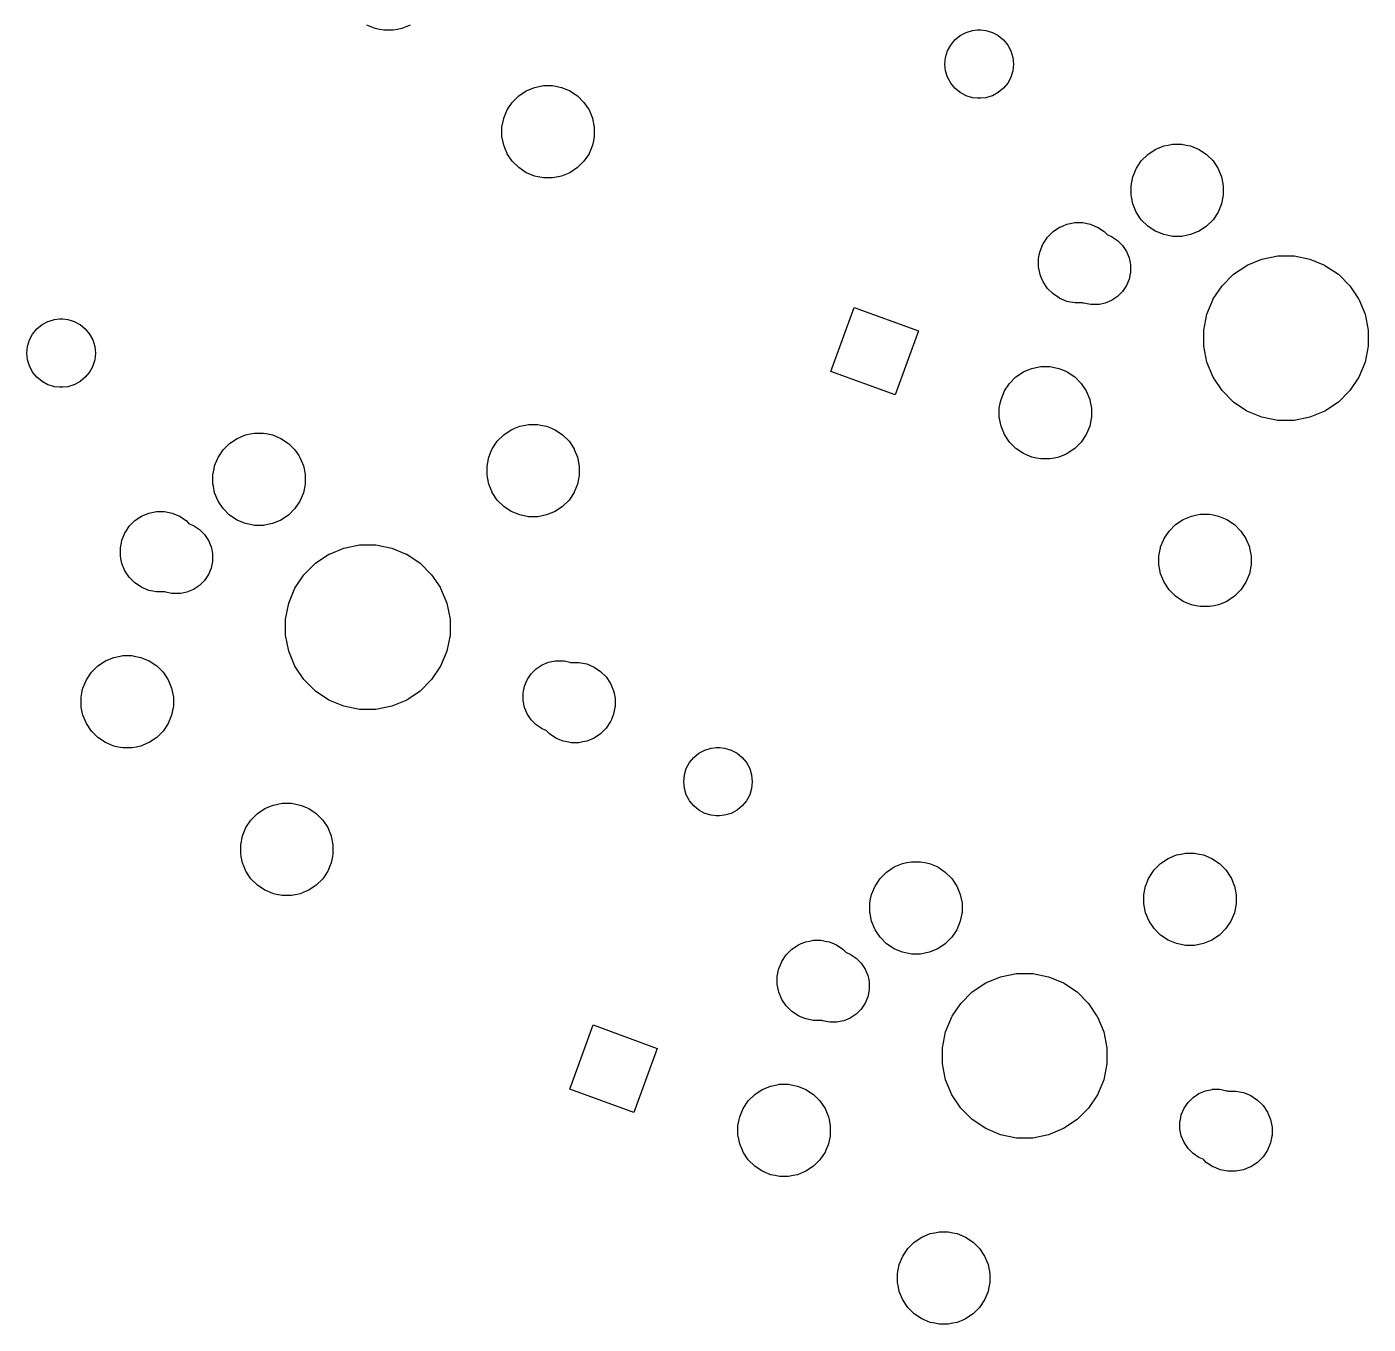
# Model space of a CAD drawing. Extents: x 74 to 361, y -185 to -87.
# Drawn here: x 150.91 to 184.36, y -177.22 to -144.86 of the extents above; entities that cross this region are included whole.
import ezdxf

# ---------------------------------------------------------------- set-up
doc = ezdxf.new("R2010")
doc.units = 0
doc.header["$MEASUREMENT"] = 0
doc.layers.add('BLACK', color=7, linetype='CONTINUOUS')

msp = doc.modelspace()

# ---------------------------------------------------------------- linework, layer by layer
at = {"layer": 'BLACK', "linetype": 'CONTINUOUS'}
for p, q in [((159.592, -144.901), (159.386, -144.815)), ((160.469, -144.815), (160.263, -144.901)), ((159.703, -144.923), (159.592, -144.901)), ((159.814, -144.945), (159.703, -144.923)), ((160.041, -144.945), (159.814, -144.945)), ((160.152, -144.923), (160.041, -144.945)), ((160.263, -144.901), (160.152, -144.923)), ((174.054, -145.183), (174.184, -145.077)), ((174.184, -145.077), (174.199, -145.068)), ((174.199, -145.068), (174.332, -144.998)), ((174.332, -144.998), (174.492, -144.949)), ((174.492, -144.949), (174.617, -144.937)), ((174.617, -144.937), (174.701, -144.937)), ((174.701, -144.937), (174.826, -144.949)), ((174.826, -144.949), (174.986, -144.998)), ((174.986, -144.998), (175.119, -145.068)), ((175.119, -145.068), (175.134, -145.077)), ((175.134, -145.077), (175.264, -145.183)), ((173.82, -145.621), (173.869, -145.46)), ((173.869, -145.46), (173.948, -145.312)), ((173.948, -145.312), (174.054, -145.183)), ((173.948, -145.312), (173.948, -145.312)), ((175.264, -145.183), (175.37, -145.312)), ((175.37, -145.312), (175.37, -145.312)), ((175.37, -145.312), (175.449, -145.46)), ((175.449, -145.46), (175.498, -145.621)), ((173.804, -145.788), (173.82, -145.621)), ((173.82, -145.954), (173.804, -145.788)), ((175.498, -145.621), (175.514, -145.788)), ((175.514, -145.788), (175.498, -145.954)), ((173.869, -146.115), (173.82, -145.954)), ((173.9, -146.172), (173.869, -146.115)), ((173.948, -146.263), (173.9, -146.172)), ((175.418, -146.172), (175.37, -146.263)), ((175.449, -146.115), (175.418, -146.172)), ((175.498, -145.954), (175.449, -146.115)), ((163.174, -146.583), (163.363, -146.457)), ((163.363, -146.457), (163.404, -146.44)), ((163.404, -146.44), (163.424, -146.432)), ((163.424, -146.432), (163.572, -146.371)), ((163.572, -146.371), (163.683, -146.348)), ((163.683, -146.348), (163.794, -146.326)), ((163.794, -146.326), (164.021, -146.326)), ((164.021, -146.326), (164.132, -146.348)), ((164.132, -146.348), (164.244, -146.371)), ((164.244, -146.371), (164.392, -146.432)), ((164.392, -146.432), (164.412, -146.44)), ((164.412, -146.44), (164.453, -146.457)), ((164.453, -146.457), (164.642, -146.583)), ((174.054, -146.392), (173.948, -146.263)), ((174.184, -146.499), (174.054, -146.392)), ((174.332, -146.578), (174.184, -146.499)), ((174.184, -146.499), (174.184, -146.499)), ((175.134, -146.499), (174.986, -146.578)), ((175.264, -146.392), (175.134, -146.499)), ((175.134, -146.499), (175.134, -146.499)), ((175.37, -146.263), (175.264, -146.392)), ((162.888, -146.932), (163.014, -146.744)), ((163.014, -146.744), (163.174, -146.583)), ((164.642, -146.583), (164.802, -146.744)), ((164.802, -146.744), (164.928, -146.932)), ((174.334, -146.578), (174.332, -146.578)), ((174.332, -146.578), (174.332, -146.578)), ((174.492, -146.626), (174.334, -146.578)), ((174.617, -146.639), (174.492, -146.626)), ((174.701, -146.639), (174.617, -146.639)), ((174.826, -146.626), (174.701, -146.639)), ((174.984, -146.578), (174.826, -146.626)), ((174.986, -146.578), (174.984, -146.578)), ((174.986, -146.578), (174.986, -146.578)), ((162.757, -147.364), (162.801, -147.142)), ((162.801, -147.142), (162.802, -147.14)), ((162.802, -147.14), (162.888, -146.932)), ((164.928, -146.932), (165.014, -147.14)), ((165.014, -147.14), (165.015, -147.142)), ((165.015, -147.142), (165.059, -147.364)), ((162.757, -147.591), (162.757, -147.364)), ((165.059, -147.364), (165.059, -147.591)), ((162.779, -147.701), (162.757, -147.591)), ((162.801, -147.813), (162.779, -147.701)), ((162.844, -147.916), (162.801, -147.813)), ((165.015, -147.813), (164.972, -147.916)), ((165.037, -147.701), (165.015, -147.813)), ((165.059, -147.591), (165.037, -147.701)), ((179.05, -147.916), (179.259, -147.829)), ((179.259, -147.829), (179.371, -147.807)), ((179.371, -147.807), (179.482, -147.785)), ((179.482, -147.785), (179.708, -147.785)), ((179.708, -147.785), (179.82, -147.807)), ((179.82, -147.807), (179.931, -147.829)), ((179.931, -147.829), (180.14, -147.916)), ((162.886, -148.017), (162.844, -147.916)), ((162.888, -148.023), (162.886, -148.017)), ((163.014, -148.211), (162.888, -148.023)), ((164.928, -148.023), (164.802, -148.211)), ((164.93, -148.017), (164.928, -148.023)), ((164.972, -147.916), (164.93, -148.017)), ((178.701, -148.202), (178.861, -148.042)), ((178.861, -148.042), (179.05, -147.916)), ((180.14, -147.916), (180.329, -148.042)), ((180.329, -148.042), (180.489, -148.202)), ((163.174, -148.371), (163.014, -148.211)), ((163.363, -148.497), (163.174, -148.371)), ((163.367, -148.499), (163.363, -148.497)), ((163.363, -148.497), (163.363, -148.497)), ((163.363, -148.497), (163.363, -148.497)), ((163.572, -148.584), (163.367, -148.499)), ((164.448, -148.499), (164.244, -148.584)), ((164.453, -148.497), (164.448, -148.499)), ((164.642, -148.371), (164.453, -148.497)), ((164.453, -148.497), (164.453, -148.497)), ((164.453, -148.497), (164.453, -148.497)), ((164.802, -148.211), (164.642, -148.371)), ((178.488, -148.6), (178.554, -148.441)), ((178.554, -148.441), (178.575, -148.39)), ((178.575, -148.39), (178.579, -148.385)), ((178.579, -148.385), (178.701, -148.202)), ((180.489, -148.202), (180.611, -148.385)), ((180.611, -148.385), (180.615, -148.39)), ((180.615, -148.39), (180.636, -148.441)), ((180.636, -148.441), (180.702, -148.6)), ((163.659, -148.601), (163.572, -148.584)), ((163.794, -148.628), (163.659, -148.601)), ((164.021, -148.628), (163.794, -148.628)), ((164.157, -148.601), (164.021, -148.628)), ((164.244, -148.584), (164.157, -148.601)), ((178.444, -148.822), (178.48, -148.64)), ((178.444, -149.049), (178.444, -148.822)), ((178.48, -148.64), (178.488, -148.6)), ((180.702, -148.6), (180.71, -148.64)), ((180.71, -148.64), (180.746, -148.822)), ((180.746, -148.822), (180.746, -149.049)), ((178.454, -149.1), (178.444, -149.049)), ((178.488, -149.271), (178.454, -149.1)), ((180.736, -149.1), (180.702, -149.271)), ((180.746, -149.049), (180.736, -149.1)), ((178.575, -149.481), (178.488, -149.271)), ((178.701, -149.669), (178.575, -149.481)), ((180.615, -149.481), (180.489, -149.669)), ((180.702, -149.271), (180.615, -149.481)), ((176.664, -149.857), (176.677, -149.852)), ((176.677, -149.852), (176.736, -149.827)), ((176.736, -149.827), (176.846, -149.782)), ((176.846, -149.782), (177.04, -149.743)), ((177.04, -149.743), (177.237, -149.743)), ((177.237, -149.743), (177.43, -149.782)), ((177.43, -149.782), (177.54, -149.827)), ((177.54, -149.827), (177.599, -149.852)), ((177.599, -149.852), (177.612, -149.857)), ((178.861, -149.83), (178.701, -149.669)), ((179.05, -149.956), (178.861, -149.83)), ((180.329, -149.83), (180.14, -149.956)), ((180.489, -149.669), (180.329, -149.83)), ((176.251, -150.27), (176.361, -150.106)), ((176.361, -150.106), (176.5, -149.967)), ((176.5, -149.967), (176.664, -149.857)), ((177.612, -149.857), (177.776, -149.967)), ((177.776, -149.967), (177.839, -150.029)), ((177.839, -150.029), (177.858, -150.045)), ((177.858, -150.045), (177.879, -150.056)), ((177.879, -150.056), (177.96, -150.09)), ((177.96, -150.09), (178.107, -150.188)), ((178.107, -150.188), (178.233, -150.314)), ((179.072, -149.965), (179.05, -149.956)), ((179.05, -149.956), (179.05, -149.956)), ((179.05, -149.956), (179.05, -149.956)), ((179.259, -150.042), (179.072, -149.965)), ((179.339, -150.058), (179.259, -150.042)), ((179.482, -150.087), (179.339, -150.058)), ((179.708, -150.087), (179.482, -150.087)), ((179.851, -150.058), (179.708, -150.087)), ((179.931, -150.042), (179.851, -150.058)), ((180.119, -149.965), (179.931, -150.042)), ((180.14, -149.956), (180.119, -149.965)), ((180.14, -149.956), (180.14, -149.956)), ((180.14, -149.956), (180.14, -149.956)), ((176.157, -150.546), (176.176, -150.452)), ((176.176, -150.452), (176.248, -150.278)), ((176.248, -150.278), (176.251, -150.27)), ((176.251, -150.27), (176.251, -150.27)), ((178.233, -150.314), (178.331, -150.461)), ((178.331, -150.461), (178.399, -150.625)), ((176.137, -150.646), (176.157, -150.546)), ((176.137, -150.843), (176.137, -150.646)), ((176.145, -150.883), (176.137, -150.843)), ((178.399, -150.625), (178.424, -150.748)), ((178.424, -150.748), (178.434, -150.798)), ((178.434, -150.798), (178.434, -150.799)), ((178.434, -150.799), (178.434, -150.977)), ((180.999, -151.032), (181.335, -150.808)), ((181.335, -150.808), (181.344, -150.804)), ((181.344, -150.804), (181.708, -150.653)), ((181.708, -150.653), (182.105, -150.575)), ((182.105, -150.575), (182.509, -150.575)), ((182.509, -150.575), (182.905, -150.653)), ((182.905, -150.653), (183.269, -150.804)), ((183.269, -150.804), (183.278, -150.808)), ((183.278, -150.808), (183.614, -151.032)), ((176.176, -151.036), (176.145, -150.883)), ((176.196, -151.086), (176.176, -151.036)), ((176.251, -151.218), (176.196, -151.086)), ((178.399, -151.151), (178.331, -151.315)), ((178.434, -150.977), (178.399, -151.151)), ((180.713, -151.318), (180.999, -151.032)), ((183.614, -151.032), (183.9, -151.318)), ((176.251, -151.219), (176.251, -151.218)), ((176.361, -151.383), (176.251, -151.219)), ((176.5, -151.522), (176.361, -151.383)), ((176.664, -151.631), (176.5, -151.522)), ((178.233, -151.462), (178.107, -151.588)), ((178.331, -151.315), (178.233, -151.462)), ((180.496, -151.644), (180.713, -151.318)), ((183.9, -151.318), (184.118, -151.644)), ((170.962, -153.457), (171.544, -151.857)), ((171.544, -151.857), (173.144, -152.439)), ((176.669, -151.633), (176.664, -151.631)), ((176.664, -151.631), (176.664, -151.631)), ((176.664, -151.631), (176.664, -151.631)), ((176.846, -151.707), (176.669, -151.633)), ((176.889, -151.715), (176.846, -151.707)), ((177.04, -151.745), (176.889, -151.715)), ((177.224, -151.745), (177.04, -151.745)), ((177.248, -151.748), (177.224, -151.745)), ((177.269, -151.754), (177.248, -151.748)), ((177.27, -151.754), (177.269, -151.754)), ((177.396, -151.78), (177.27, -151.754)), ((177.27, -151.754), (177.27, -151.754)), ((177.444, -151.789), (177.396, -151.78)), ((177.622, -151.789), (177.444, -151.789)), ((177.66, -151.781), (177.622, -151.789)), ((177.796, -151.754), (177.66, -151.781)), ((177.96, -151.687), (177.796, -151.754)), ((178.107, -151.588), (177.96, -151.687)), ((180.334, -152.027), (180.489, -151.654)), ((180.489, -151.654), (180.496, -151.644)), ((184.118, -151.644), (184.124, -151.654)), ((184.124, -151.654), (184.279, -152.027)), ((151.437, -152.206), (151.487, -152.191)), ((151.487, -152.191), (151.596, -152.158)), ((151.596, -152.158), (151.721, -152.145)), ((151.721, -152.145), (151.805, -152.145)), ((151.805, -152.145), (151.93, -152.158)), ((151.93, -152.158), (152.039, -152.191)), ((152.039, -152.191), (152.089, -152.206)), ((180.256, -152.424), (180.334, -152.027)), ((184.279, -152.027), (184.358, -152.424)), ((150.973, -152.669), (151.051, -152.523)), ((151.051, -152.523), (151.052, -152.521)), ((151.052, -152.521), (151.158, -152.392)), ((151.158, -152.392), (151.288, -152.285)), ((151.288, -152.285), (151.309, -152.274)), ((151.309, -152.274), (151.436, -152.206)), ((151.436, -152.206), (151.437, -152.206)), ((152.089, -152.206), (152.09, -152.206)), ((152.09, -152.206), (152.216, -152.274)), ((152.216, -152.274), (152.238, -152.285)), ((152.238, -152.285), (152.367, -152.392)), ((152.367, -152.392), (152.474, -152.521)), ((152.474, -152.521), (152.475, -152.523)), ((152.475, -152.523), (152.553, -152.669)), ((173.144, -152.439), (172.562, -154.039)), ((180.256, -152.828), (180.256, -152.424)), ((184.358, -152.424), (184.358, -152.828)), ((150.908, -152.996), (150.924, -152.829)), ((150.924, -152.829), (150.973, -152.669)), ((152.553, -152.669), (152.601, -152.829)), ((152.601, -152.829), (152.618, -152.996)), ((180.334, -153.224), (180.256, -152.828)), ((184.358, -152.828), (184.279, -153.224)), ((150.924, -153.163), (150.908, -152.996)), ((150.964, -153.294), (150.924, -153.163)), ((152.601, -153.163), (152.562, -153.294)), ((152.618, -152.996), (152.601, -153.163)), ((150.971, -153.318), (150.964, -153.294)), ((150.973, -153.324), (150.971, -153.318)), ((151.021, -153.414), (150.973, -153.324)), ((151.052, -153.471), (151.021, -153.414)), ((151.158, -153.601), (151.052, -153.471)), ((152.474, -153.471), (152.367, -153.601)), ((152.504, -153.414), (152.474, -153.471)), ((152.553, -153.324), (152.504, -153.414)), ((152.554, -153.318), (152.553, -153.324)), ((152.562, -153.294), (152.554, -153.318)), ((172.562, -154.039), (170.962, -153.457)), ((175.575, -153.592), (175.763, -153.466)), ((175.763, -153.466), (175.778, -153.46)), ((175.778, -153.46), (175.883, -153.417)), ((175.883, -153.417), (175.973, -153.379)), ((175.973, -153.379), (176.152, -153.344)), ((176.152, -153.344), (176.195, -153.335)), ((176.195, -153.335), (176.422, -153.335)), ((176.422, -153.335), (176.464, -153.344)), ((176.464, -153.344), (176.644, -153.379)), ((176.644, -153.379), (176.734, -153.417)), ((176.734, -153.417), (176.839, -153.46)), ((176.839, -153.46), (176.854, -153.466)), ((176.854, -153.466), (177.042, -153.592)), ((180.489, -153.597), (180.334, -153.224)), ((184.279, -153.224), (184.124, -153.597)), ((151.288, -153.707), (151.158, -153.601)), ((151.436, -153.786), (151.288, -153.707)), ((151.288, -153.707), (151.288, -153.707)), ((151.443, -153.789), (151.436, -153.786)), ((151.436, -153.786), (151.436, -153.786)), ((151.596, -153.835), (151.443, -153.789)), ((151.721, -153.847), (151.596, -153.835)), ((151.805, -153.847), (151.721, -153.847)), ((151.93, -153.835), (151.805, -153.847)), ((152.082, -153.789), (151.93, -153.835)), ((152.09, -153.786), (152.082, -153.789)), ((152.238, -153.707), (152.09, -153.786)), ((152.09, -153.786), (152.09, -153.786)), ((152.367, -153.601), (152.238, -153.707)), ((152.238, -153.707), (152.238, -153.707)), ((175.288, -153.941), (175.414, -153.753)), ((175.414, -153.753), (175.575, -153.592)), ((177.042, -153.592), (177.203, -153.753)), ((177.203, -153.753), (177.328, -153.941)), ((180.713, -153.933), (180.489, -153.597)), ((180.489, -153.597), (180.489, -153.597)), ((184.124, -153.597), (183.9, -153.933)), ((184.124, -153.597), (184.124, -153.597)), ((175.189, -154.217), (175.202, -154.151)), ((175.202, -154.151), (175.288, -153.941)), ((177.328, -153.941), (177.415, -154.151)), ((177.415, -154.151), (177.428, -154.217)), ((180.999, -154.219), (180.713, -153.933)), ((183.9, -153.933), (183.614, -154.219)), ((175.157, -154.373), (175.189, -154.217)), ((175.157, -154.6), (175.157, -154.373)), ((177.428, -154.217), (177.459, -154.373)), ((177.459, -154.373), (177.459, -154.6)), ((181.335, -154.443), (180.999, -154.219)), ((181.708, -154.598), (181.335, -154.443)), ((181.335, -154.443), (181.335, -154.443)), ((181.335, -154.443), (181.335, -154.443)), ((183.278, -154.443), (182.905, -154.598)), ((183.614, -154.219), (183.278, -154.443)), ((183.278, -154.443), (183.278, -154.443)), ((183.278, -154.443), (183.278, -154.443)), ((163.075, -154.874), (163.199, -154.823)), ((163.199, -154.823), (163.345, -154.793)), ((163.345, -154.793), (163.421, -154.778)), ((163.421, -154.778), (163.648, -154.778)), ((163.648, -154.778), (163.724, -154.793)), ((163.724, -154.793), (163.87, -154.823)), ((163.87, -154.823), (163.994, -154.874)), ((175.163, -154.629), (175.157, -154.6)), ((175.202, -154.822), (175.163, -154.629)), ((175.288, -155.031), (175.202, -154.822)), ((177.415, -154.822), (177.328, -155.031)), ((177.454, -154.629), (177.415, -154.822)), ((177.459, -154.6), (177.454, -154.629)), ((182.105, -154.677), (181.708, -154.598)), ((182.509, -154.677), (182.105, -154.677)), ((182.905, -154.598), (182.509, -154.677)), ((155.965, -155.25), (156.154, -155.124)), ((156.154, -155.124), (156.363, -155.038)), ((156.363, -155.038), (156.474, -155.015)), ((156.474, -155.015), (156.585, -154.993)), ((156.585, -154.993), (156.812, -154.993)), ((156.812, -154.993), (156.923, -155.015)), ((156.923, -155.015), (157.034, -155.038)), ((157.034, -155.038), (157.244, -155.124)), ((157.244, -155.124), (157.432, -155.25)), ((162.515, -155.384), (162.64, -155.196)), ((162.64, -155.196), (162.801, -155.035)), ((162.801, -155.035), (162.989, -154.909)), ((162.989, -154.909), (162.993, -154.908)), ((162.993, -154.908), (163.075, -154.874)), ((163.994, -154.874), (164.076, -154.908)), ((164.076, -154.908), (164.08, -154.909)), ((164.08, -154.909), (164.268, -155.035)), ((164.268, -155.035), (164.429, -155.196)), ((164.429, -155.196), (164.555, -155.384)), ((175.414, -155.22), (175.288, -155.031)), ((177.328, -155.031), (177.203, -155.22)), ((155.709, -155.554), (155.805, -155.411)), ((155.805, -155.411), (155.965, -155.25)), ((157.432, -155.25), (157.593, -155.411)), ((157.593, -155.411), (157.688, -155.554)), ((162.428, -155.594), (162.508, -155.399)), ((162.508, -155.399), (162.515, -155.384)), ((162.515, -155.384), (162.515, -155.384)), ((164.555, -155.384), (164.555, -155.384)), ((164.555, -155.384), (164.561, -155.399)), ((164.561, -155.399), (164.641, -155.594)), ((175.575, -155.38), (175.414, -155.22)), ((175.763, -155.506), (175.575, -155.38)), ((175.792, -155.518), (175.763, -155.506)), ((175.763, -155.506), (175.763, -155.506)), ((175.763, -155.506), (175.763, -155.506)), ((175.973, -155.593), (175.792, -155.518)), ((176.825, -155.518), (176.644, -155.593)), ((176.854, -155.506), (176.825, -155.518)), ((177.042, -155.38), (176.854, -155.506)), ((176.854, -155.506), (176.854, -155.506)), ((176.854, -155.506), (176.854, -155.506)), ((177.203, -155.22), (177.042, -155.38)), ((155.576, -155.888), (155.592, -155.809)), ((155.592, -155.809), (155.67, -155.621)), ((155.67, -155.621), (155.679, -155.599)), ((155.679, -155.599), (155.709, -155.554)), ((157.688, -155.554), (157.719, -155.599)), ((157.719, -155.599), (157.728, -155.621)), ((157.728, -155.621), (157.806, -155.809)), ((157.806, -155.809), (157.821, -155.888)), ((162.384, -155.816), (162.42, -155.632)), ((162.384, -156.043), (162.384, -155.816)), ((162.42, -155.632), (162.428, -155.594)), ((164.641, -155.594), (164.649, -155.632)), ((164.649, -155.632), (164.686, -155.816)), ((164.686, -155.816), (164.686, -156.043)), ((176.084, -155.615), (175.973, -155.593)), ((176.195, -155.637), (176.084, -155.615)), ((176.422, -155.637), (176.195, -155.637)), ((176.533, -155.615), (176.422, -155.637)), ((176.644, -155.593), (176.533, -155.615)), ((155.548, -156.031), (155.576, -155.888)), ((155.548, -156.258), (155.548, -156.031)), ((157.821, -155.888), (157.85, -156.031)), ((157.85, -156.031), (157.85, -156.258)), ((162.393, -156.089), (162.384, -156.043)), ((162.428, -156.265), (162.393, -156.089)), ((164.676, -156.089), (164.641, -156.265)), ((164.686, -156.043), (164.676, -156.089)), ((155.56, -156.32), (155.548, -156.258)), ((155.592, -156.48), (155.56, -156.32)), ((155.679, -156.69), (155.592, -156.48)), ((157.806, -156.48), (157.719, -156.69)), ((157.837, -156.32), (157.806, -156.48)), ((157.85, -156.258), (157.837, -156.32)), ((162.47, -156.367), (162.428, -156.265)), ((162.513, -156.47), (162.47, -156.367)), ((162.515, -156.475), (162.513, -156.47)), ((162.64, -156.663), (162.515, -156.475)), ((164.555, -156.475), (164.429, -156.663)), ((164.556, -156.47), (164.555, -156.475)), ((164.599, -156.367), (164.556, -156.47)), ((164.641, -156.265), (164.599, -156.367)), ((155.805, -156.878), (155.679, -156.69)), ((155.965, -157.038), (155.805, -156.878)), ((157.593, -156.878), (157.432, -157.038)), ((157.719, -156.69), (157.593, -156.878)), ((162.801, -156.823), (162.64, -156.663)), ((162.989, -156.949), (162.801, -156.823)), ((164.268, -156.823), (164.08, -156.949)), ((164.429, -156.663), (164.268, -156.823)), ((153.464, -157.315), (153.604, -157.176)), ((153.604, -157.176), (153.768, -157.066)), ((153.768, -157.066), (153.95, -156.991)), ((153.95, -156.991), (154.143, -156.952)), ((154.143, -156.952), (154.341, -156.952)), ((154.341, -156.952), (154.534, -156.991)), ((154.534, -156.991), (154.716, -157.066)), ((154.716, -157.066), (154.88, -157.176)), ((154.88, -157.176), (154.942, -157.238)), ((156.154, -157.164), (155.965, -157.038)), ((156.215, -157.19), (156.154, -157.164)), ((156.154, -157.164), (156.154, -157.164)), ((156.154, -157.164), (156.154, -157.164)), ((156.363, -157.251), (156.215, -157.19)), ((157.183, -157.19), (157.034, -157.251)), ((157.244, -157.164), (157.183, -157.19)), ((157.432, -157.038), (157.244, -157.164)), ((157.244, -157.164), (157.244, -157.164)), ((157.244, -157.164), (157.244, -157.164)), ((163.199, -157.036), (162.989, -156.949)), ((163.31, -157.058), (163.199, -157.036)), ((163.421, -157.08), (163.31, -157.058)), ((163.648, -157.08), (163.421, -157.08)), ((163.759, -157.058), (163.648, -157.08)), ((163.87, -157.036), (163.759, -157.058)), ((164.08, -156.949), (163.87, -157.036)), ((179.555, -157.276), (179.743, -157.15)), ((179.743, -157.15), (179.953, -157.063)), ((179.953, -157.063), (180.088, -157.036)), ((180.088, -157.036), (180.175, -157.019)), ((180.175, -157.019), (180.402, -157.019)), ((180.402, -157.019), (180.49, -157.036)), ((180.49, -157.036), (180.624, -157.063)), ((180.624, -157.063), (180.834, -157.15)), ((180.834, -157.15), (181.022, -157.276)), ((153.279, -157.661), (153.346, -157.502)), ((153.346, -157.502), (153.355, -157.479)), ((153.355, -157.479), (153.382, -157.438)), ((153.382, -157.438), (153.464, -157.315)), ((154.942, -157.238), (154.961, -157.253)), ((154.961, -157.253), (154.983, -157.265)), ((154.983, -157.265), (155.063, -157.298)), ((155.063, -157.298), (155.211, -157.397)), ((155.211, -157.397), (155.336, -157.522)), ((155.336, -157.522), (155.435, -157.67)), ((156.442, -157.267), (156.363, -157.251)), ((156.585, -157.295), (156.442, -157.267)), ((156.812, -157.295), (156.585, -157.295)), ((156.955, -157.267), (156.812, -157.295)), ((157.034, -157.251), (156.955, -157.267)), ((179.269, -157.625), (179.395, -157.436)), ((179.395, -157.436), (179.555, -157.276)), ((181.022, -157.276), (181.183, -157.436)), ((181.183, -157.436), (181.309, -157.625)), ((153.241, -157.855), (153.265, -157.734)), ((153.241, -158.052), (153.241, -157.855)), ((153.265, -157.734), (153.279, -157.661)), ((155.435, -157.67), (155.503, -157.834)), ((155.503, -157.834), (155.526, -157.947)), ((158.455, -158.01), (158.812, -157.862)), ((158.812, -157.862), (159.208, -157.783)), ((159.208, -157.783), (159.612, -157.783)), ((159.612, -157.783), (160.009, -157.862)), ((160.009, -157.862), (160.366, -158.01)), ((179.138, -158.056), (179.176, -157.862)), ((179.176, -157.862), (179.182, -157.834)), ((179.182, -157.834), (179.254, -157.661)), ((179.254, -157.661), (179.269, -157.625)), ((179.269, -157.625), (179.269, -157.625)), ((181.309, -157.625), (181.309, -157.625)), ((181.309, -157.625), (181.324, -157.661)), ((181.324, -157.661), (181.395, -157.834)), ((181.395, -157.834), (181.401, -157.862)), ((181.401, -157.862), (181.44, -158.056)), ((153.255, -158.121), (153.241, -158.052)), ((153.279, -158.245), (153.255, -158.121)), ((155.536, -158.193), (155.503, -158.36)), ((155.526, -157.947), (155.538, -158.008)), ((155.538, -158.186), (155.536, -158.193)), ((155.538, -158.008), (155.538, -158.186)), ((158.103, -158.241), (158.439, -158.017)), ((158.439, -158.017), (158.455, -158.01)), ((160.366, -158.01), (160.382, -158.017)), ((160.382, -158.017), (160.718, -158.241)), ((179.138, -158.283), (179.138, -158.056)), ((181.44, -158.056), (181.44, -158.283)), ((153.355, -158.427), (153.279, -158.245)), ((153.464, -158.591), (153.355, -158.427)), ((155.435, -158.524), (155.336, -158.671)), ((155.503, -158.36), (155.435, -158.524)), ((157.608, -158.84), (157.817, -158.527)), ((157.817, -158.527), (158.103, -158.241)), ((160.718, -158.241), (161.003, -158.527)), ((161.003, -158.527), (161.213, -158.84)), ((179.153, -158.36), (179.138, -158.283)), ((179.182, -158.505), (179.153, -158.36)), ((179.269, -158.715), (179.182, -158.505)), ((181.395, -158.505), (181.309, -158.715)), ((181.424, -158.36), (181.395, -158.505)), ((181.44, -158.283), (181.424, -158.36)), ((153.604, -158.731), (153.464, -158.591)), ((153.768, -158.84), (153.604, -158.731)), ((153.821, -158.862), (153.768, -158.84)), ((153.768, -158.84), (153.768, -158.84)), ((153.768, -158.84), (153.768, -158.84)), ((153.95, -158.916), (153.821, -158.862)), ((155.211, -158.797), (155.063, -158.895)), ((155.336, -158.671), (155.211, -158.797)), ((157.438, -159.236), (157.593, -158.863)), ((157.593, -158.863), (157.608, -158.84)), ((161.213, -158.84), (161.228, -158.863)), ((161.228, -158.863), (161.382, -159.236)), ((179.395, -158.903), (179.269, -158.715)), ((181.309, -158.715), (181.183, -158.903)), ((154.047, -158.935), (153.95, -158.916)), ((154.143, -158.954), (154.047, -158.935)), ((154.327, -158.954), (154.143, -158.954)), ((154.352, -158.957), (154.327, -158.954)), ((154.373, -158.963), (154.352, -158.957)), ((154.374, -158.963), (154.373, -158.963)), ((154.512, -158.991), (154.374, -158.963)), ((154.374, -158.963), (154.374, -158.963)), ((154.548, -158.998), (154.512, -158.991)), ((154.725, -158.998), (154.548, -158.998)), ((154.75, -158.993), (154.725, -158.998)), ((154.899, -158.963), (154.75, -158.993)), ((155.063, -158.895), (154.899, -158.963)), ((179.555, -159.064), (179.395, -158.903)), ((179.743, -159.19), (179.555, -159.064)), ((179.805, -159.215), (179.743, -159.19)), ((179.743, -159.19), (179.743, -159.19)), ((179.743, -159.19), (179.743, -159.19)), ((179.953, -159.276), (179.805, -159.215)), ((180.773, -159.215), (180.624, -159.276)), ((180.834, -159.19), (180.773, -159.215)), ((181.022, -159.064), (180.834, -159.19)), ((180.834, -159.19), (180.834, -159.19)), ((180.834, -159.19), (180.834, -159.19)), ((181.183, -158.903), (181.022, -159.064)), ((157.359, -159.632), (157.438, -159.236)), ((161.382, -159.236), (161.461, -159.632)), ((180.059, -159.298), (179.953, -159.276)), ((180.175, -159.321), (180.059, -159.298)), ((180.402, -159.321), (180.175, -159.321)), ((180.518, -159.298), (180.402, -159.321)), ((180.624, -159.276), (180.518, -159.298)), ((157.359, -160.036), (157.359, -159.632)), ((161.461, -159.632), (161.461, -160.036)), ((157.438, -160.433), (157.359, -160.036)), ((161.461, -160.036), (161.382, -160.433)), ((153.076, -160.588), (153.238, -160.556)), ((153.238, -160.556), (153.299, -160.544)), ((153.299, -160.544), (153.525, -160.544)), ((153.525, -160.544), (153.587, -160.556)), ((153.587, -160.556), (153.748, -160.588)), ((157.593, -160.806), (157.438, -160.433)), ((161.382, -160.433), (161.228, -160.806)), ((152.518, -160.961), (152.678, -160.801)), ((152.678, -160.801), (152.867, -160.675)), ((152.867, -160.675), (152.873, -160.673)), ((152.873, -160.673), (152.928, -160.65)), ((152.928, -160.65), (153.076, -160.588)), ((153.748, -160.588), (153.896, -160.65)), ((153.896, -160.65), (153.952, -160.673)), ((153.952, -160.673), (153.957, -160.675)), ((153.957, -160.675), (154.146, -160.801)), ((154.146, -160.801), (154.306, -160.961)), ((157.817, -161.142), (157.593, -160.806)), ((157.593, -160.806), (157.593, -160.806)), ((161.228, -160.806), (161.003, -161.142)), ((161.228, -160.806), (161.228, -160.806)), ((163.484, -160.997), (163.61, -160.872)), ((163.61, -160.872), (163.757, -160.773)), ((163.757, -160.773), (163.921, -160.705)), ((163.921, -160.705), (164.086, -160.673)), ((164.086, -160.673), (164.095, -160.671)), ((164.095, -160.671), (164.273, -160.671)), ((164.273, -160.671), (164.308, -160.678)), ((164.308, -160.678), (164.447, -160.705)), ((164.447, -160.705), (164.447, -160.705)), ((164.447, -160.705), (164.448, -160.706)), ((164.448, -160.706), (164.469, -160.712)), ((164.469, -160.712), (164.493, -160.714)), ((164.493, -160.714), (164.677, -160.714)), ((164.677, -160.714), (164.774, -160.734)), ((164.774, -160.734), (164.871, -160.753)), ((164.871, -160.753), (165.053, -160.828)), ((165.053, -160.828), (165.217, -160.938)), ((152.305, -161.359), (152.392, -161.15)), ((152.392, -161.15), (152.518, -160.961)), ((154.306, -160.961), (154.432, -161.15)), ((154.432, -161.15), (154.519, -161.359)), ((158.103, -161.427), (157.817, -161.142)), ((161.003, -161.142), (160.718, -161.427)), ((163.318, -161.309), (163.385, -161.145)), ((163.385, -161.145), (163.484, -160.997)), ((165.217, -160.938), (165.356, -161.077)), ((165.356, -161.077), (165.466, -161.241)), ((152.261, -161.582), (152.292, -161.427)), ((152.292, -161.427), (152.305, -161.359)), ((154.519, -161.359), (154.532, -161.427)), ((154.532, -161.427), (154.563, -161.582)), ((158.439, -161.652), (158.103, -161.427)), ((160.718, -161.427), (160.382, -161.652)), ((163.283, -161.483), (163.294, -161.427)), ((163.283, -161.66), (163.283, -161.483)), ((163.294, -161.427), (163.318, -161.309)), ((165.466, -161.241), (165.466, -161.241)), ((165.466, -161.241), (165.488, -161.295)), ((165.488, -161.295), (165.541, -161.423)), ((165.541, -161.423), (165.553, -161.483)), ((165.553, -161.483), (165.58, -161.617)), ((152.261, -161.808), (152.261, -161.582)), ((152.267, -161.836), (152.261, -161.808)), ((152.305, -162.031), (152.267, -161.836)), ((154.558, -161.836), (154.519, -162.031)), ((154.563, -161.808), (154.558, -161.836)), ((154.563, -161.582), (154.563, -161.808)), ((158.812, -161.806), (158.439, -161.652)), ((158.439, -161.652), (158.439, -161.652)), ((158.439, -161.652), (158.439, -161.652)), ((159.208, -161.885), (158.812, -161.806)), ((159.612, -161.885), (159.208, -161.885)), ((160.009, -161.806), (159.612, -161.885)), ((160.382, -161.652), (160.009, -161.806)), ((160.382, -161.652), (160.382, -161.652)), ((160.382, -161.652), (160.382, -161.652)), ((163.283, -161.662), (163.283, -161.66)), ((163.318, -161.835), (163.283, -161.662)), ((163.385, -161.998), (163.318, -161.835)), ((165.575, -161.836), (165.541, -162.007)), ((165.58, -161.814), (165.575, -161.836)), ((165.58, -161.617), (165.58, -161.814)), ((152.392, -162.24), (152.305, -162.031)), ((154.519, -162.031), (154.432, -162.24)), ((163.484, -162.146), (163.385, -161.998)), ((163.61, -162.272), (163.484, -162.146)), ((165.466, -162.19), (165.356, -162.353)), ((165.488, -162.136), (165.466, -162.188)), ((165.466, -162.188), (165.466, -162.19)), ((165.541, -162.007), (165.488, -162.136)), ((152.518, -162.429), (152.392, -162.24)), ((152.678, -162.589), (152.518, -162.429)), ((154.306, -162.429), (154.146, -162.589)), ((154.432, -162.24), (154.306, -162.429)), ((163.757, -162.37), (163.61, -162.272)), ((163.838, -162.404), (163.757, -162.37)), ((163.859, -162.415), (163.838, -162.404)), ((163.878, -162.431), (163.859, -162.415)), ((163.94, -162.493), (163.878, -162.431)), ((164.104, -162.602), (163.94, -162.493)), ((165.217, -162.493), (165.053, -162.602)), ((165.356, -162.353), (165.217, -162.493)), ((152.867, -162.715), (152.678, -162.589)), ((152.928, -162.74), (152.867, -162.715)), ((152.867, -162.715), (152.867, -162.715)), ((152.867, -162.715), (152.867, -162.715)), ((153.076, -162.802), (152.928, -162.74)), ((153.188, -162.824), (153.076, -162.802)), ((153.299, -162.846), (153.188, -162.824)), ((153.525, -162.846), (153.299, -162.846)), ((153.637, -162.824), (153.525, -162.846)), ((153.748, -162.802), (153.637, -162.824)), ((153.896, -162.74), (153.748, -162.802)), ((153.957, -162.715), (153.896, -162.74)), ((154.146, -162.589), (153.957, -162.715)), ((153.957, -162.715), (153.957, -162.715)), ((153.957, -162.715), (153.957, -162.715)), ((164.158, -162.625), (164.104, -162.602)), ((164.104, -162.602), (164.104, -162.602)), ((164.104, -162.602), (164.104, -162.602)), ((164.287, -162.678), (164.158, -162.625)), ((164.383, -162.697), (164.287, -162.678)), ((164.48, -162.716), (164.383, -162.697)), ((164.677, -162.716), (164.48, -162.716)), ((164.774, -162.697), (164.677, -162.716)), ((164.871, -162.678), (164.774, -162.697)), ((164.999, -162.625), (164.871, -162.678)), ((165.053, -162.602), (164.999, -162.625)), ((165.053, -162.602), (165.053, -162.602)), ((165.053, -162.602), (165.053, -162.602)), ((167.684, -162.97), (167.816, -162.899)), ((167.816, -162.899), (167.977, -162.85)), ((167.977, -162.85), (168.102, -162.838)), ((168.102, -162.838), (168.185, -162.838)), ((168.185, -162.838), (168.31, -162.85)), ((168.31, -162.85), (168.471, -162.899)), ((168.471, -162.899), (168.604, -162.97)), ((167.354, -163.361), (167.433, -163.214)), ((167.433, -163.214), (167.539, -163.084)), ((167.433, -163.214), (167.433, -163.214)), ((167.539, -163.084), (167.669, -162.978)), ((167.669, -162.978), (167.684, -162.97)), ((168.604, -162.97), (168.619, -162.978)), ((168.619, -162.978), (168.748, -163.084)), ((168.748, -163.084), (168.855, -163.214)), ((168.855, -163.214), (168.855, -163.214)), ((168.855, -163.214), (168.934, -163.361)), ((167.289, -163.689), (167.305, -163.522)), ((167.305, -163.522), (167.354, -163.361)), ((168.934, -163.361), (168.982, -163.522)), ((168.982, -163.522), (168.999, -163.689)), ((167.305, -163.856), (167.289, -163.689)), ((167.354, -164.016), (167.305, -163.856)), ((168.982, -163.856), (168.934, -164.016)), ((168.999, -163.689), (168.982, -163.856)), ((157.168, -164.25), (157.279, -164.227)), ((157.279, -164.227), (157.506, -164.227)), ((157.506, -164.227), (157.617, -164.25)), ((167.425, -164.149), (167.354, -164.016)), ((167.433, -164.164), (167.425, -164.149)), ((167.539, -164.293), (167.433, -164.164)), ((168.855, -164.164), (168.748, -164.293)), ((168.863, -164.149), (168.855, -164.164)), ((168.934, -164.016), (168.863, -164.149)), ((156.498, -164.645), (156.659, -164.484)), ((156.659, -164.484), (156.847, -164.358)), ((156.847, -164.358), (156.889, -164.341)), ((156.889, -164.341), (156.988, -164.3)), ((156.988, -164.3), (157.057, -164.272)), ((157.057, -164.272), (157.168, -164.25)), ((157.617, -164.25), (157.728, -164.272)), ((157.728, -164.272), (157.797, -164.3)), ((157.797, -164.3), (157.895, -164.341)), ((157.895, -164.341), (157.938, -164.358)), ((157.938, -164.358), (158.126, -164.484)), ((158.126, -164.484), (158.286, -164.645)), ((167.669, -164.4), (167.539, -164.293)), ((167.816, -164.479), (167.669, -164.4)), ((167.669, -164.4), (167.669, -164.4)), ((167.977, -164.527), (167.816, -164.479)), ((168.102, -164.54), (167.977, -164.527)), ((168.185, -164.54), (168.102, -164.54)), ((168.31, -164.527), (168.185, -164.54)), ((168.471, -164.479), (168.31, -164.527)), ((168.619, -164.4), (168.471, -164.479)), ((168.748, -164.293), (168.619, -164.4)), ((168.619, -164.4), (168.619, -164.4)), ((156.286, -165.043), (156.372, -164.835)), ((156.372, -164.833), (156.498, -164.645)), ((156.372, -164.835), (156.372, -164.833)), ((156.372, -164.833), (156.372, -164.833)), ((158.286, -164.645), (158.412, -164.833)), ((158.412, -164.833), (158.412, -164.833)), ((158.412, -164.833), (158.413, -164.835)), ((158.413, -164.835), (158.499, -165.043)), ((156.241, -165.265), (156.285, -165.045)), ((156.285, -165.045), (156.286, -165.043)), ((158.499, -165.043), (158.499, -165.045)), ((158.499, -165.045), (158.543, -165.265)), ((156.241, -165.492), (156.241, -165.265)), ((156.254, -165.556), (156.241, -165.492)), ((156.286, -165.714), (156.254, -165.556)), ((158.531, -165.556), (158.499, -165.714)), ((158.543, -165.492), (158.531, -165.556)), ((158.543, -165.265), (158.543, -165.492)), ((179.37, -165.602), (179.58, -165.515)), ((179.58, -165.515), (179.691, -165.493)), ((179.691, -165.493), (179.802, -165.471)), ((179.802, -165.471), (180.029, -165.471)), ((180.029, -165.471), (180.14, -165.493)), ((180.14, -165.493), (180.251, -165.515)), ((180.251, -165.515), (180.461, -165.602)), ((156.328, -165.817), (156.286, -165.714)), ((156.365, -165.906), (156.328, -165.817)), ((156.372, -165.924), (156.365, -165.906)), ((158.42, -165.906), (158.412, -165.924)), ((158.457, -165.817), (158.42, -165.906)), ((158.499, -165.714), (158.457, -165.817)), ((172.346, -165.943), (172.534, -165.817)), ((172.534, -165.817), (172.744, -165.73)), ((172.744, -165.73), (172.855, -165.708)), ((172.855, -165.708), (172.966, -165.686)), ((172.966, -165.686), (173.193, -165.686)), ((173.193, -165.686), (173.304, -165.708)), ((173.304, -165.708), (173.415, -165.73)), ((173.415, -165.73), (173.625, -165.817)), ((173.625, -165.817), (173.813, -165.943)), ((178.895, -166.077), (179.021, -165.888)), ((179.021, -165.888), (179.182, -165.728)), ((179.182, -165.728), (179.37, -165.602)), ((180.461, -165.602), (180.649, -165.728)), ((180.649, -165.728), (180.809, -165.888)), ((180.809, -165.888), (180.935, -166.077)), ((156.498, -166.112), (156.372, -165.924)), ((156.659, -166.272), (156.498, -166.112)), ((158.286, -166.112), (158.126, -166.272)), ((158.412, -165.924), (158.286, -166.112)), ((172.06, -166.292), (172.186, -166.103)), ((172.186, -166.103), (172.346, -165.943)), ((173.813, -165.943), (173.974, -166.103)), ((173.974, -166.103), (174.1, -166.292)), ((178.813, -166.276), (178.884, -166.103)), ((178.884, -166.103), (178.895, -166.077)), ((178.895, -166.077), (178.895, -166.077)), ((180.935, -166.077), (180.935, -166.077)), ((180.935, -166.077), (180.946, -166.103)), ((180.946, -166.103), (181.018, -166.276)), ((156.847, -166.398), (156.659, -166.272)), ((156.908, -166.424), (156.847, -166.398)), ((156.847, -166.398), (156.847, -166.398)), ((156.847, -166.398), (156.847, -166.398)), ((157.057, -166.485), (156.908, -166.424)), ((157.136, -166.501), (157.057, -166.485)), ((157.279, -166.529), (157.136, -166.501)), ((157.506, -166.529), (157.279, -166.529)), ((157.649, -166.501), (157.506, -166.529)), ((157.728, -166.485), (157.649, -166.501)), ((157.876, -166.424), (157.728, -166.485)), ((157.938, -166.398), (157.876, -166.424)), ((158.126, -166.272), (157.938, -166.398)), ((157.938, -166.398), (157.938, -166.398)), ((157.938, -166.398), (157.938, -166.398)), ((171.951, -166.612), (171.973, -166.501)), ((171.973, -166.501), (172.06, -166.292)), ((174.1, -166.292), (174.186, -166.501)), ((174.186, -166.501), (174.209, -166.612)), ((178.764, -166.508), (178.809, -166.286)), ((178.764, -166.735), (178.764, -166.508)), ((178.809, -166.286), (178.813, -166.276)), ((181.018, -166.276), (181.022, -166.286)), ((181.022, -166.286), (181.066, -166.508)), ((181.066, -166.508), (181.066, -166.735)), ((171.929, -166.723), (171.951, -166.612)), ((171.929, -166.95), (171.929, -166.723)), ((174.209, -166.612), (174.231, -166.723)), ((174.231, -166.723), (174.231, -166.95)), ((178.774, -166.781), (178.764, -166.735)), ((178.809, -166.957), (178.774, -166.781)), ((181.057, -166.781), (181.022, -166.957)), ((181.066, -166.735), (181.057, -166.781)), ((171.935, -166.981), (171.929, -166.95)), ((171.973, -167.172), (171.935, -166.981)), ((172.06, -167.382), (171.973, -167.172)), ((174.186, -167.172), (174.1, -167.382)), ((174.224, -166.981), (174.186, -167.172)), ((174.231, -166.95), (174.224, -166.981)), ((178.895, -167.167), (178.809, -166.957)), ((179.021, -167.355), (178.895, -167.167)), ((180.935, -167.167), (180.809, -167.355)), ((181.022, -166.957), (180.935, -167.167)), ((172.186, -167.57), (172.06, -167.382)), ((172.346, -167.731), (172.186, -167.57)), ((173.974, -167.57), (173.813, -167.731)), ((174.1, -167.382), (173.974, -167.57)), ((179.182, -167.516), (179.021, -167.355)), ((179.37, -167.642), (179.182, -167.516)), ((180.649, -167.516), (180.461, -167.642)), ((180.809, -167.355), (180.649, -167.516)), ((169.845, -168.007), (169.985, -167.868)), ((169.985, -167.868), (170.149, -167.758)), ((170.149, -167.758), (170.185, -167.743)), ((170.185, -167.743), (170.221, -167.729)), ((170.221, -167.729), (170.331, -167.683)), ((170.331, -167.683), (170.428, -167.664)), ((170.428, -167.664), (170.524, -167.645)), ((170.524, -167.645), (170.721, -167.645)), ((170.721, -167.645), (170.818, -167.664)), ((170.818, -167.664), (170.915, -167.683)), ((170.915, -167.683), (171.025, -167.729)), ((171.025, -167.729), (171.061, -167.743)), ((171.061, -167.743), (171.097, -167.758)), ((171.097, -167.758), (171.261, -167.868)), ((171.261, -167.868), (171.323, -167.93)), ((172.534, -167.857), (172.346, -167.731)), ((172.596, -167.882), (172.534, -167.857)), ((172.534, -167.857), (172.534, -167.857)), ((172.534, -167.857), (172.534, -167.857)), ((172.744, -167.944), (172.596, -167.882)), ((173.563, -167.882), (173.415, -167.944)), ((173.625, -167.857), (173.563, -167.882)), ((173.813, -167.731), (173.625, -167.857)), ((173.625, -167.857), (173.625, -167.857)), ((173.625, -167.857), (173.625, -167.857)), ((179.58, -167.729), (179.37, -167.642)), ((179.691, -167.751), (179.58, -167.729)), ((179.802, -167.773), (179.691, -167.751)), ((180.029, -167.773), (179.802, -167.773)), ((180.14, -167.751), (180.029, -167.773)), ((180.251, -167.729), (180.14, -167.751)), ((180.461, -167.642), (180.251, -167.729)), ((169.66, -168.354), (169.717, -168.217)), ((169.717, -168.217), (169.736, -168.171)), ((169.736, -168.171), (169.845, -168.007)), ((169.736, -168.171), (169.736, -168.171)), ((171.323, -167.93), (171.342, -167.946)), ((171.342, -167.946), (171.364, -167.957)), ((171.364, -167.957), (171.444, -167.991)), ((171.444, -167.991), (171.592, -168.089)), ((171.592, -168.089), (171.717, -168.215)), ((171.717, -168.215), (171.816, -168.362)), ((172.823, -167.959), (172.744, -167.944)), ((172.966, -167.988), (172.823, -167.959)), ((173.193, -167.988), (172.966, -167.988)), ((173.336, -167.959), (173.193, -167.988)), ((173.415, -167.944), (173.336, -167.959)), ((169.622, -168.547), (169.656, -168.376)), ((169.622, -168.744), (169.622, -168.547)), ((169.656, -168.376), (169.66, -168.354)), ((171.816, -168.362), (171.884, -168.526)), ((171.884, -168.526), (171.903, -168.622)), ((174.836, -168.702), (175.193, -168.554)), ((175.193, -168.554), (175.589, -168.476)), ((175.589, -168.476), (175.993, -168.476)), ((175.993, -168.476), (176.389, -168.554)), ((176.389, -168.554), (176.746, -168.702)), ((169.622, -168.746), (169.622, -168.744)), ((169.66, -168.938), (169.622, -168.746)), ((171.918, -168.88), (171.884, -169.052)), ((171.903, -168.622), (171.918, -168.7)), ((171.918, -168.7), (171.918, -168.878)), ((171.918, -168.878), (171.918, -168.88)), ((174.484, -168.934), (174.82, -168.709)), ((174.82, -168.709), (174.836, -168.702)), ((176.746, -168.702), (176.763, -168.709)), ((176.763, -168.709), (177.099, -168.934)), ((169.736, -169.12), (169.66, -168.938)), ((169.845, -169.284), (169.736, -169.12)), ((171.816, -169.216), (171.717, -169.364)), ((171.884, -169.052), (171.816, -169.216)), ((173.987, -169.535), (174.198, -169.219)), ((174.198, -169.219), (174.484, -168.934)), ((177.099, -168.934), (177.384, -169.219)), ((177.384, -169.219), (177.595, -169.535)), ((169.985, -169.423), (169.845, -169.284)), ((170.149, -169.533), (169.985, -169.423)), ((170.202, -169.555), (170.149, -169.533)), ((170.149, -169.533), (170.149, -169.533)), ((170.149, -169.533), (170.149, -169.533)), ((170.331, -169.608), (170.202, -169.555)), ((171.444, -169.588), (171.28, -169.656)), ((171.592, -169.489), (171.444, -169.588)), ((171.717, -169.364), (171.592, -169.489)), ((173.819, -169.928), (173.974, -169.555)), ((173.974, -169.555), (173.987, -169.535)), ((177.595, -169.535), (177.609, -169.555)), ((177.609, -169.555), (177.763, -169.928)), ((164.447, -171.358), (165.029, -169.758)), ((165.029, -169.758), (166.628, -170.341)), ((170.524, -169.647), (170.331, -169.608)), ((170.708, -169.647), (170.524, -169.647)), ((170.732, -169.649), (170.708, -169.647)), ((170.753, -169.655), (170.732, -169.649)), ((170.755, -169.656), (170.753, -169.655)), ((170.881, -169.681), (170.755, -169.656)), ((170.755, -169.656), (170.755, -169.656)), ((170.929, -169.69), (170.881, -169.681)), ((171.106, -169.69), (170.929, -169.69)), ((171.144, -169.683), (171.106, -169.69)), ((171.28, -169.656), (171.144, -169.683)), ((173.74, -170.325), (173.819, -169.928)), ((177.763, -169.928), (177.842, -170.325)), ((166.628, -170.341), (166.046, -171.94)), ((173.74, -170.729), (173.74, -170.325)), ((177.842, -170.325), (177.842, -170.729)), ((173.819, -171.125), (173.74, -170.729)), ((177.842, -170.729), (177.763, -171.125)), ((169.457, -171.281), (169.62, -171.248)), ((169.62, -171.248), (169.68, -171.236)), ((169.68, -171.236), (169.906, -171.236)), ((169.906, -171.236), (169.966, -171.248)), ((169.966, -171.248), (170.129, -171.281)), ((173.974, -171.498), (173.819, -171.125)), ((177.763, -171.125), (177.609, -171.498)), ((166.046, -171.94), (164.447, -171.358)), ((168.899, -171.654), (169.059, -171.493)), ((169.059, -171.493), (169.248, -171.367)), ((169.248, -171.367), (169.253, -171.365)), ((169.253, -171.365), (169.309, -171.342)), ((169.309, -171.342), (169.457, -171.281)), ((170.129, -171.281), (170.277, -171.342)), ((170.277, -171.342), (170.333, -171.365)), ((170.333, -171.365), (170.338, -171.367)), ((170.338, -171.367), (170.527, -171.493)), ((170.527, -171.493), (170.687, -171.654)), ((174.198, -171.834), (173.974, -171.498)), ((173.974, -171.498), (173.974, -171.498)), ((177.609, -171.498), (177.384, -171.834)), ((177.609, -171.498), (177.609, -171.498)), ((179.865, -171.69), (179.99, -171.564)), ((179.99, -171.564), (180.138, -171.466)), ((180.138, -171.466), (180.302, -171.398)), ((180.302, -171.398), (180.466, -171.365)), ((180.466, -171.365), (180.476, -171.363)), ((180.476, -171.363), (180.654, -171.363)), ((180.654, -171.363), (180.689, -171.37)), ((180.689, -171.37), (180.828, -171.398)), ((180.828, -171.398), (180.828, -171.398)), ((180.828, -171.398), (180.829, -171.398)), ((180.829, -171.398), (180.85, -171.404)), ((180.85, -171.404), (180.874, -171.407)), ((180.874, -171.407), (181.058, -171.407)), ((181.058, -171.407), (181.251, -171.445)), ((181.251, -171.445), (181.434, -171.521)), ((181.434, -171.521), (181.598, -171.63)), ((168.686, -172.052), (168.773, -171.842)), ((168.773, -171.842), (168.899, -171.654)), ((170.687, -171.654), (170.813, -171.842)), ((170.813, -171.842), (170.9, -172.052)), ((174.484, -172.12), (174.198, -171.834)), ((177.384, -171.834), (177.099, -172.12)), ((179.698, -172.001), (179.766, -171.837)), ((179.766, -171.837), (179.865, -171.69)), ((181.598, -171.63), (181.737, -171.77)), ((181.737, -171.77), (181.847, -171.934)), ((168.642, -172.274), (168.673, -172.12)), ((168.673, -172.12), (168.686, -172.052)), ((170.9, -172.052), (170.913, -172.12)), ((170.913, -172.12), (170.944, -172.274)), ((174.82, -172.344), (174.484, -172.12)), ((177.099, -172.12), (176.763, -172.344)), ((179.664, -172.175), (179.675, -172.12)), ((179.664, -172.353), (179.664, -172.175)), ((179.675, -172.12), (179.698, -172.001)), ((181.847, -171.934), (181.847, -171.934)), ((181.847, -171.934), (181.847, -171.936)), ((181.847, -171.936), (181.922, -172.116)), ((181.922, -172.116), (181.922, -172.118)), ((181.922, -172.118), (181.96, -172.309)), ((168.642, -172.501), (168.642, -172.274)), ((168.648, -172.529), (168.642, -172.501)), ((168.686, -172.723), (168.648, -172.529)), ((170.938, -172.529), (170.9, -172.723)), ((170.944, -172.501), (170.938, -172.529)), ((170.944, -172.274), (170.944, -172.501)), ((175.193, -172.499), (174.82, -172.344)), ((174.82, -172.344), (174.82, -172.344)), ((174.82, -172.344), (174.82, -172.344)), ((175.589, -172.578), (175.193, -172.499)), ((175.993, -172.578), (175.589, -172.578)), ((176.389, -172.499), (175.993, -172.578)), ((176.763, -172.344), (176.389, -172.499)), ((176.763, -172.344), (176.763, -172.344)), ((176.763, -172.344), (176.763, -172.344)), ((179.664, -172.355), (179.664, -172.353)), ((179.698, -172.527), (179.664, -172.355)), ((179.766, -172.691), (179.698, -172.527)), ((181.956, -172.531), (181.922, -172.7)), ((181.96, -172.506), (181.956, -172.531)), ((181.96, -172.309), (181.96, -172.506)), ((168.695, -172.744), (168.686, -172.723)), ((168.753, -172.884), (168.695, -172.744)), ((168.773, -172.933), (168.753, -172.884)), ((168.899, -173.121), (168.773, -172.933)), ((170.813, -172.933), (170.687, -173.121)), ((170.833, -172.884), (170.813, -172.933)), ((170.891, -172.744), (170.833, -172.884)), ((170.9, -172.723), (170.891, -172.744)), ((179.865, -172.838), (179.766, -172.691)), ((179.99, -172.964), (179.865, -172.838)), ((181.847, -172.882), (181.737, -173.046)), ((181.922, -172.7), (181.847, -172.882)), ((169.059, -173.281), (168.899, -173.121)), ((170.687, -173.121), (170.527, -173.281)), ((180.138, -173.063), (179.99, -172.964)), ((180.219, -173.096), (180.138, -173.063)), ((180.24, -173.107), (180.219, -173.096)), ((180.259, -173.123), (180.24, -173.107)), ((180.321, -173.185), (180.259, -173.123)), ((180.485, -173.295), (180.321, -173.185)), ((181.598, -173.185), (181.434, -173.295)), ((181.737, -173.046), (181.598, -173.185)), ((169.248, -173.407), (169.059, -173.281)), ((169.309, -173.433), (169.248, -173.407)), ((169.248, -173.407), (169.248, -173.407)), ((169.248, -173.407), (169.248, -173.407)), ((169.457, -173.494), (169.309, -173.433)), ((169.568, -173.516), (169.457, -173.494)), ((169.68, -173.538), (169.568, -173.516)), ((169.906, -173.538), (169.68, -173.538)), ((170.018, -173.516), (169.906, -173.538)), ((170.129, -173.494), (170.018, -173.516)), ((170.277, -173.433), (170.129, -173.494)), ((170.338, -173.407), (170.277, -173.433)), ((170.527, -173.281), (170.338, -173.407)), ((170.338, -173.407), (170.338, -173.407)), ((170.338, -173.407), (170.338, -173.407)), ((180.539, -173.317), (180.485, -173.295)), ((180.485, -173.295), (180.485, -173.295)), ((180.485, -173.295), (180.485, -173.295)), ((180.667, -173.37), (180.539, -173.317)), ((180.861, -173.409), (180.667, -173.37)), ((181.058, -173.409), (180.861, -173.409)), ((181.251, -173.37), (181.058, -173.409)), ((181.38, -173.317), (181.251, -173.37)), ((181.434, -173.295), (181.38, -173.317)), ((181.434, -173.295), (181.434, -173.295)), ((181.434, -173.295), (181.434, -173.295)), ((173.437, -174.964), (173.549, -174.942)), ((173.549, -174.942), (173.66, -174.92)), ((173.66, -174.92), (173.887, -174.92)), ((173.887, -174.92), (173.998, -174.942)), ((173.998, -174.942), (174.109, -174.964)), ((172.879, -175.337), (173.039, -175.177)), ((173.039, -175.177), (173.228, -175.051)), ((173.228, -175.051), (173.437, -174.964)), ((174.109, -174.964), (174.318, -175.051)), ((174.318, -175.051), (174.507, -175.177)), ((174.507, -175.177), (174.667, -175.337)), ((172.666, -175.735), (172.752, -175.528)), ((172.752, -175.528), (172.753, -175.526)), ((172.753, -175.526), (172.879, -175.337)), ((172.753, -175.526), (172.753, -175.526)), ((174.667, -175.337), (174.793, -175.526)), ((174.793, -175.526), (174.793, -175.526)), ((174.793, -175.526), (174.794, -175.528)), ((174.794, -175.528), (174.88, -175.735)), ((172.622, -175.957), (172.666, -175.737)), ((172.666, -175.737), (172.666, -175.735)), ((174.88, -175.735), (174.88, -175.737)), ((174.88, -175.737), (174.924, -175.957)), ((172.622, -176.184), (172.622, -175.957)), ((172.644, -176.295), (172.622, -176.184)), ((174.924, -176.184), (174.902, -176.295)), ((174.924, -175.957), (174.924, -176.184)), ((172.666, -176.407), (172.644, -176.295)), ((172.753, -176.616), (172.666, -176.407)), ((172.879, -176.805), (172.753, -176.616)), ((174.793, -176.616), (174.667, -176.805)), ((174.88, -176.407), (174.793, -176.616)), ((174.902, -176.295), (174.88, -176.407)), ((173.039, -176.965), (172.879, -176.805)), ((174.667, -176.805), (174.507, -176.965)), ((173.228, -177.091), (173.039, -176.965)), ((173.282, -177.113), (173.228, -177.091)), ((173.228, -177.091), (173.228, -177.091)), ((173.228, -177.091), (173.228, -177.091)), ((173.437, -177.178), (173.282, -177.113)), ((173.549, -177.2), (173.437, -177.178)), ((173.66, -177.222), (173.549, -177.2)), ((173.887, -177.222), (173.66, -177.222)), ((173.998, -177.2), (173.887, -177.222)), ((174.109, -177.178), (173.998, -177.2)), ((174.265, -177.113), (174.109, -177.178)), ((174.318, -177.091), (174.265, -177.113)), ((174.507, -176.965), (174.318, -177.091)), ((174.318, -177.091), (174.318, -177.091)), ((174.318, -177.091), (174.318, -177.091))]:
    msp.add_line(p, q, dxfattribs=at)

doc.saveas('drawing.dxf')
